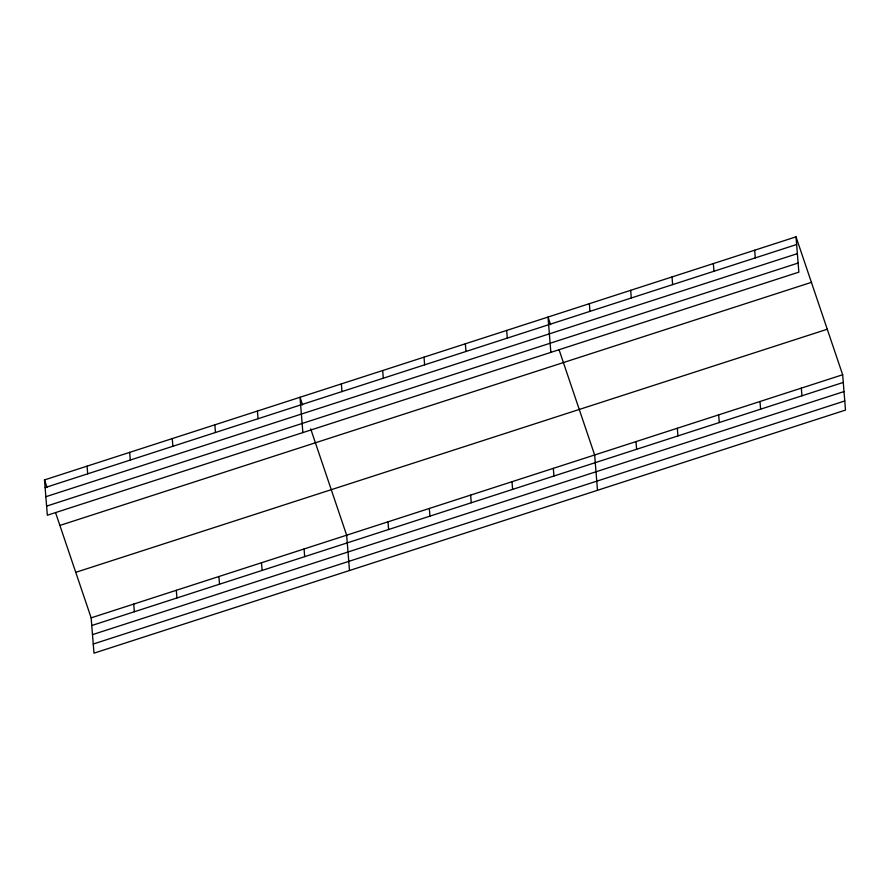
<?xml version="1.0" encoding="UTF-8"?>
<svg xmlns="http://www.w3.org/2000/svg" width="890" height="890" viewBox="0 0 890 890"><rect width="100%" height="100%" fill="white"/><g stroke="black" fill="none" stroke-linecap="round" stroke-linejoin="round"><path stroke-width="1.33" d="M796.016 236.84L798.853 272.151L47.337 515.243L44.5 479.921L796.016 236.84L842.663 374.757L845.5 410.079L93.984 653.16L91.147 617.849L55.614 512.796M45.123 487.598L796.628 244.516M45.846 496.72L797.362 253.639M46.603 506.121L798.119 263.04M59.897 525.434L811.402 282.353M75.75 572.337L827.266 329.244M91.147 617.849L842.663 374.757M91.759 625.525L843.275 382.433M92.493 634.637L844.009 391.555M93.25 644.037L844.766 400.956M550.576 324.639L548.018 317.062L550.854 352.373M559.131 349.926L594.654 454.979L597.502 490.29M302.578 404.861L300.019 397.274L302.856 432.596M310.699 428.88L346.655 535.202L349.503 570.512M44.5 479.921L47.07 487.509M801.323 388.129L801.946 395.805M754.676 250.212L755.298 257.889M759.993 401.501L760.605 409.178M713.346 263.585L713.969 271.261M718.664 414.874L719.276 422.55M672.017 276.946L672.629 284.622M677.323 428.235L677.946 435.911M630.676 290.318L631.299 297.994M635.994 441.607L636.606 449.283M589.347 303.69L589.97 311.367M553.324 468.351L553.947 476.028M506.677 330.424L507.3 338.1M511.995 481.713L512.607 489.389M465.348 343.796L465.971 351.472M470.654 495.085L471.277 502.761M424.018 357.168L424.63 364.844M429.325 508.457L429.948 516.133M382.678 370.54L383.301 378.217M387.995 521.829L388.607 529.505M341.348 383.901L341.96 391.578M304.069 548.974L304.692 556.651M257.433 411.047L258.044 418.723M261.493 562.747L262.105 570.423M214.846 424.83L215.458 432.507M218.907 576.52L219.518 584.196M172.26 438.603L172.871 446.279M176.32 590.293L176.932 597.969M129.673 452.376L130.285 460.052M133.734 604.065L134.346 611.741M87.087 466.149L87.698 473.825"/></g></svg>
